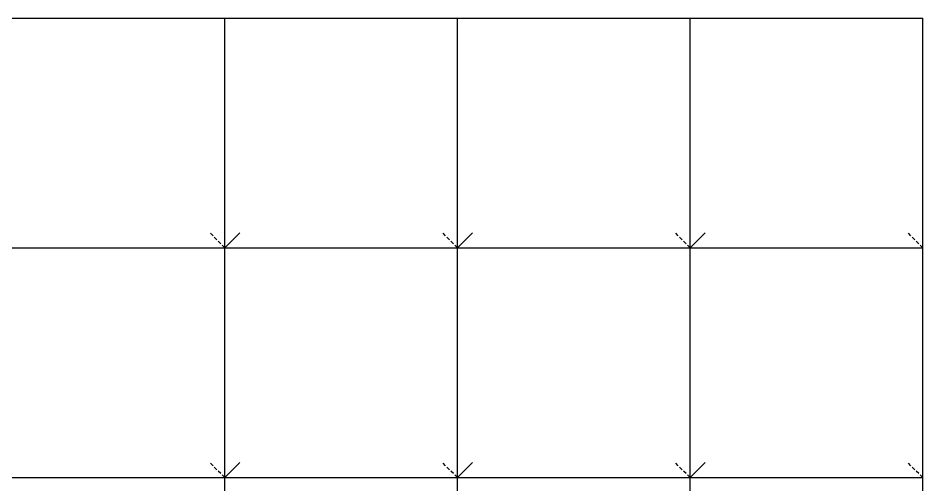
# Model space of a CAD drawing. Header units: inches. Extents: x -2661 to 42767, y -1222 to 9099.
# Drawn here: x 508.1 to 870.6, y 2852.6 to 3039.5 of the extents above; entities that cross this region are included whole.
import ezdxf

# ---------------------------------------------------------------- set-up
doc = ezdxf.new("R2010")
doc.units = ezdxf.units.IN
doc.header["$LTSCALE"] = 12
doc.header["$MEASUREMENT"] = 0
doc.linetypes.add('HIDDEN2', pattern=[0.1875, 0.125, -0.0625])
doc.layers.get('0').update_dxf_attribs({"linetype": 'CONTINUOUS'})
doc.layers.add('S-ANNO-GRID-NONPLOT', color=251, linetype='CONTINUOUS', plot=False)

# ---------------------------------------------------------------- blocks, each defined once
blk = doc.blocks.new('Se_24x36_STARTERS_GRID')
for p, q in [((-372.84, 276), (-279.63, 276)), ((-279.63, -92), (-279.63, 276)), ((-279.63, 276), (-186.42, 276)), ((-186.42, -92), (-186.42, 276)), ((-186.42, 276), (-93.21, 276)), ((-93.21, -92), (-93.21, 276)), ((-93.21, 276), (0, 276)), ((0, 184), (0, 276)), ((-279.63, 184), (-273.63, 190)), ((-186.42, 184), (-180.42, 190)), ((-93.21, 184), (-87.21, 190)), ((-372.84, 184), (-279.63, 184)), ((-279.63, 184), (-186.42, 184)), ((-186.42, 184), (-93.21, 184)), ((-93.21, 184), (0, 184)), ((0, 92), (0, 184)), ((-279.63, 92), (-273.63, 98)), ((-186.42, 92), (-180.42, 98)), ((-93.21, 92), (-87.21, 98)), ((-372.84, 92), (-279.63, 92)), ((-279.63, 92), (-186.42, 92)), ((-186.42, 92), (-93.21, 92)), ((-93.21, 92), (0, 92)), ((0, 0), (0, 92))]:
    blk.add_line(p, q)
at = {"linetype": 'HIDDEN2'}
for p, q in [((-279.63, 184), (-285.63, 190)), ((-186.42, 184), (-192.42, 190)), ((-93.21, 184), (-99.21, 190)), ((0, 184), (-6, 190)), ((-279.63, 92), (-285.63, 98)), ((-186.42, 92), (-192.42, 98)), ((-93.21, 92), (-99.21, 98)), ((0, 92), (-6, 98))]:
    blk.add_line(p, q, dxfattribs=at)

msp = doc.modelspace()

# ---------------------------------------------------------------- block references
at = {"layer": 'S-ANNO-GRID-NONPLOT'}
msp.add_blockref('Se_24x36_STARTERS_GRID', (870.57281, 2763.54657), dxfattribs=at)

doc.saveas('drawing.dxf')
